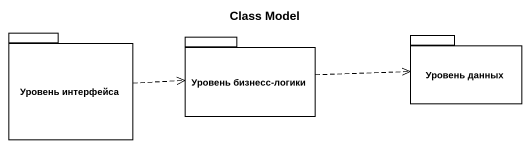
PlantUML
@startuml
title Class Model
package "Уровень интерфейса" as Уровень_интерфейса {
}
package "Уровень бизнесс-логики" as Уровень_бизнесс_логики {
}
package "Уровень данных" as Уровень_данных {
}
Уровень_интерфейса .right.> Уровень_бизнесс_логики
Уровень_бизнесс_логики .right.> Уровень_данных
@enduml
